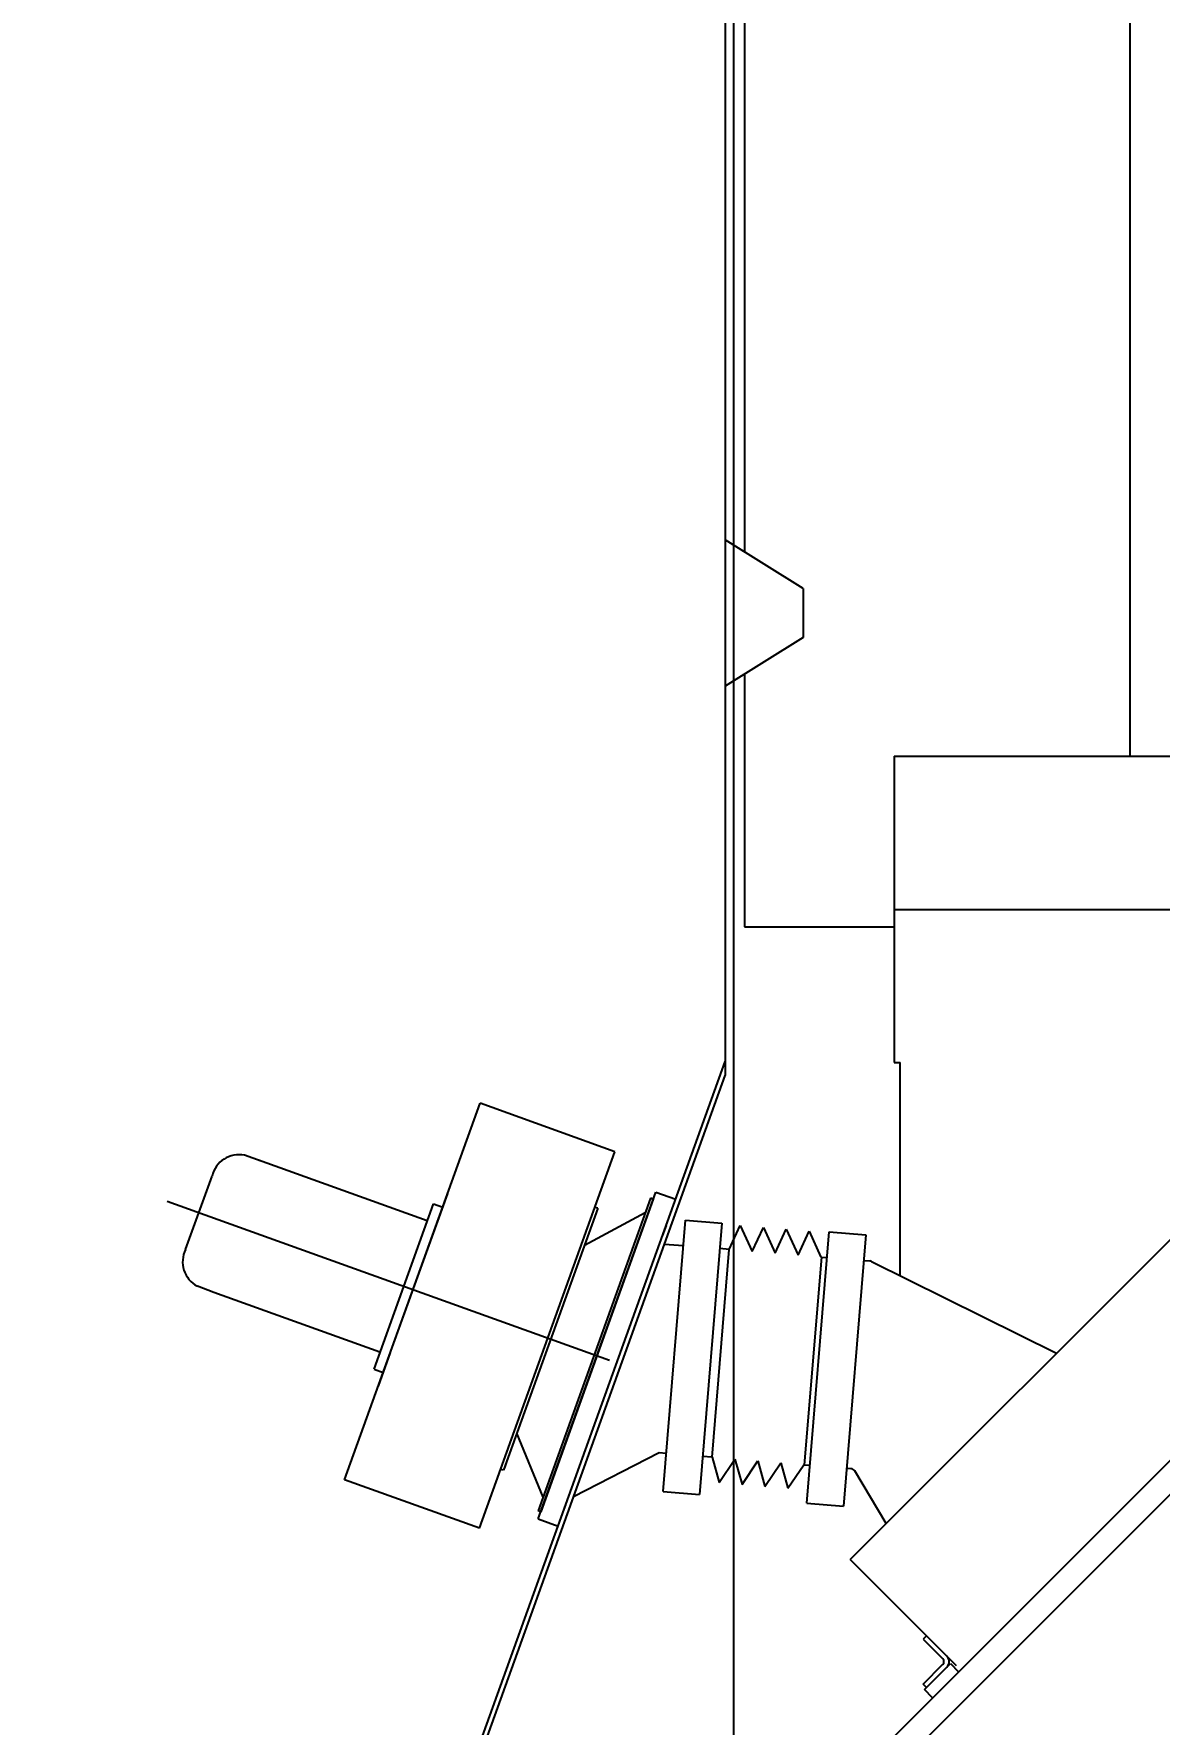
# Model space of a CAD drawing. Header units: millimetres. Extents: x 0 to 42000, y 0 to 29700.
# Drawn here: x 19177 to 20346, y 13036 to 14792 of the extents above; entities that cross this region are included whole.
import ezdxf

# ---------------------------------------------------------------- set-up
doc = ezdxf.new("R2010")
doc.units = ezdxf.units.MM
doc.header["$LTSCALE"] = 1000
doc.linetypes.add('G', pattern=[2, 1.25, -0.25, 0.25, -0.25])
for name, color, linetype in [('01', 7, 'Continuous'), ('05', 142, 'G'), ('08', 1, 'Continuous')]:
    doc.layers.add(name, color=color, linetype=linetype)
doc.styles.get("Standard").update_dxf_attribs({"font": 'isocp', "width": 0.707, "bigfont": 'intecad.shx'})
doc.dimstyles.new('INTE', dxfattribs={"dimscale": 100, "dimtxt": 3.5, "dimasz": 3, "dimexe": 3, "dimexo": 0, "dimgap": 1, "dimtad": 1, "dimdec": 0, "dimdsep": 46, "dimtxsty": 'Standard', "dimcen": 0, "dimclrd": 1, "dimclre": 1, "dimclrt": 3, "dimaunit": 1, "dimadec": 0, "dimazin": 0, "dimtfac": 1, "dimtdec": 0, "dimtmove": 0, "dimatfit": 0, "dimfxl": 1, "dimarcsym": 0})

# ---------------------------------------------------------------- blocks, each defined once
blk = doc.blocks.new('*D675')
at = {"layer": '08', "color": 1, "lineweight": -2}
for p, q in [((32404, 24603.7), (33320.5, 24603.7)), ((33020.5, 7640.5), (33020.5, 24303.7)), ((18876.1, 7340.5), (33320.5, 7340.5))]:
    blk.add_line(p, q, dxfattribs=at)
at = {"layer": '08', "color": 1}
for points in [[(32970.5, 24303.7), (33070.5, 24303.7), (33020.5, 24603.7)], [(32970.5, 7640.5), (33070.5, 7640.5), (33020.5, 7340.5)]]:
    blk.add_solid(points, dxfattribs=at)
at = {"layer": 'DEFPOINTS', "color": 0}
for p in [(32404, 24603.7), (33020.5, 24603.7), (18876.1, 7340.5)]:
    blk.add_point(p, dxfattribs=at)
at = {"layer": '08', "color": 3, "insert": (32745.5, 17193.2), "char_height": 350, "attachment_point": 5, "rotation": 90}
blk.add_mtext('17263', dxfattribs=at)
blk = doc.blocks.new('*D677')
at = {"layer": '08', "color": 1, "lineweight": -2}
for p, q in [((16398.8, 19983.5), (16398.8, 21558.3)), ((19904, 12102.8), (19904, 21558.3)), ((16698.8, 21258.3), (19604, 21258.3))]:
    blk.add_line(p, q, dxfattribs=at)
at = {"layer": '08', "color": 1}
for points in [[(16698.8, 21308.3), (16698.8, 21208.3), (16398.8, 21258.3)], [(19604, 21308.3), (19604, 21208.3), (19904, 21258.3)]]:
    blk.add_solid(points, dxfattribs=at)
at = {"layer": 'DEFPOINTS', "color": 0}
for p in [(19904, 21258.3), (16398.8, 19983.5), (19904, 12102.8)]:
    blk.add_point(p, dxfattribs=at)
at = {"layer": '08', "color": 3, "insert": (18151.4, 21533.3), "char_height": 350, "attachment_point": 5}
blk.add_mtext('3505', dxfattribs=at)

msp = doc.modelspace()

# ---------------------------------------------------------------- linework, layer by layer
for p, q in [((19895, 14266.2), (19895, 14114.2)), ((19976, 14215.7), (19895, 14266.2)), ((19976, 14215.7), (19976, 14164.7)), ((19976, 14164.7), (19895, 14114.2)), ((20070.5, 14041.5), (20070.5, 13723.3)), ((20070.5, 14041.5), (20800.5, 14041.5)), ((20070.5, 13882.3), (20695.5, 13882.3)), ((20076.5, 13502), (20076.5, 13723.3)), ((19830.3, 13277.9), (19853.5, 13559.7)), ((19853.5, 13559.7), (19891.4, 13556.6)), ((19891.4, 13556.6), (19868.1, 13274.8)), ((19979.8, 13265.6), (20003, 13547.4)), ((20003, 13547.4), (20040.9, 13544.3)), ((20040.9, 13544.3), (20017.6, 13262.5)), ((20103.9, 13128.1), (20100.4, 13124.5)), ((20100.4, 13124.5), (20120.9, 13104)), ((20100.4, 13077.8), (20120.9, 13098.4)), ((20101.8, 13072.2), (20128.7, 13099.1)), ((20128.7, 13099.1), (20137.1, 13090.6)), ((20103.9, 13074.3), (20100.4, 13077.8)), ((20110.3, 13063.7), (20101.8, 13072.2))]:
    msp.add_line(p, q)
at = {"color": 7, "linetype": 'Continuous'}
msp.add_line((19668.9, 13311.8), (19665.6, 13302.6), dxfattribs=at)
for centre, radius in [((20118.1, 13101.2), 4), ((20119.5, 13101.2), 8)]:
    msp.add_arc(centre, radius, 315, 45)
at = {"layer": '01'}
for p, q in [((19704.4, 12657.8), (24458.8, 17412.3)), ((20315, 15340.2), (20315, 14041.5)), ((19915, 15106.7), (19915, 14253.7)), ((19915, 14126.7), (19915, 13864.2)), ((19915, 13864.2), (20070.5, 13864.2)), ((20070.5, 13723.3), (20076.5, 13723.3)), ((19499.7, 13290.1), (19640.4, 13681.1)), ((19780.4, 13630.7), (19640.4, 13681.1)), ((19413.1, 13620.9), (19395.7, 13627.2)), ((19639.8, 13239.8), (19780.4, 13630.7)), ((19585.3, 13559), (19410.4, 13621.9)), ((19334.6, 13529.3), (19362, 13605.4)), ((19530.3, 13405), (19592, 13576.5)), ((19550.5, 13431.3), (19606.7, 13587.4)), ((19592, 13576.5), (19601.5, 13573.1)), ((19762.5, 13572), (19664.6, 13299.9)), ((19817.4, 13582.4), (19700.6, 13257.7)), ((19820.2, 13581.4), (19703.4, 13256.7)), ((19762.5, 13572), (19759.7, 13573)), ((19820.2, 13581.4), (19817.4, 13582.4)), ((19811.9, 13567.3), (19748.7, 13533.5)), ((19829.7, 13543), (19833.8, 13554.3)), ((19899, 13529.3), (19910.6, 13554.1)), ((19910.6, 13554.1), (19922.8, 13527.3)), ((19922.8, 13527.3), (19934.5, 13552.2)), ((19934.5, 13552.2), (19946.7, 13525.4)), ((19946.7, 13525.4), (19958.3, 13550.2)), ((19958.3, 13550.2), (19970.5, 13523.4)), ((19970.5, 13523.4), (19982.1, 13548.2)), ((19982.1, 13548.2), (19994.3, 13521.4)), ((19881.2, 13313.5), (19899, 13529.3)), ((20046.8, 13516.8), (20239, 13421.5)), ((19364, 13484.7), (19346.8, 13491)), ((19536.3, 13422.7), (19364, 13484.7)), ((19534.7, 13387.3), (19547.2, 13422.1)), ((19530.3, 13405), (19539.8, 13401.6)), ((19705.7, 13272), (19678.4, 13338.3)), ((19881.2, 13313.5), (19871.4, 13314.3)), ((19881.2, 13313.5), (19888.6, 13287.1)), ((19888.6, 13287.1), (19905, 13311.6)), ((19905, 13311.6), (19912.4, 13285.2)), ((19912.4, 13285.2), (19928.9, 13309.6)), ((19928.9, 13309.6), (19936.2, 13283.2)), ((19936.2, 13283.2), (19952.7, 13307.6)), ((19952.7, 13307.6), (19960.1, 13281.2)), ((19639.8, 13239.8), (19499.7, 13290.1)), ((19664.6, 13299.9), (19661.8, 13300.9)), ((19960.1, 13281.2), (19976.5, 13305.6)), ((20062.2, 13244.7), (20029.4, 13299.2)), ((19830.3, 13277.9), (19868.1, 13274.8)), ((19703.4, 13256.7), (19700.5, 13257.7)), ((19727.3, 13258.4), (19729.3, 13264.1)), ((19979.8, 13265.6), (20017.6, 13262.5))]:
    msp.add_line(p, q, dxfattribs=at)
at = {"layer": '01', "color": 7, "linetype": 'Continuous'}
for p, q in [((19758.1, 12676.2), (24462.3, 17380.3)), ((19895, 15387.4), (19895, 13709.9)), ((20070.5, 13774.5), (20070.5, 13723.3)), ((19479.2, 12569), (19895, 13724.6)), ((19484.2, 12569), (19895, 13709.9)), ((19700.8, 13249.4), (19822.9, 13588.9)), ((19822.9, 13588.9), (19843.5, 13581.5)), ((20378.3, 13560.8), (20024.7, 13207.2)), ((19831.9, 13534.8), (19851.3, 13533.2)), ((19899, 13529.3), (19889.2, 13530.1)), ((19994.9, 13521.4), (19977, 13305.6)), ((19994.3, 13521.4), (20000.8, 13520.9)), ((20038.7, 13517.8), (20045, 13517.3)), ((19826.3, 13318.1), (19737.5, 13272.5)), ((19833.5, 13317.5), (19826.3, 13318.1)), ((19977, 13305.6), (19983, 13305.1)), ((20020.9, 13302), (20025.6, 13301.6)), ((19700.8, 13249.4), (19721.3, 13242)), ((20135, 13096.9), (20024.7, 13207.2))]:
    msp.add_line(p, q, dxfattribs=at)
at = {"layer": '01'}
for centre, radius, start, end in [((19390, 13599), 28.7, 78.3811, 167.2897), ((19360.2, 13516.4), 28.7, 153.132, 242.0406), ((20044.6, 13512.3), 5, 63.6364, 85.2802), ((20025.1, 13296.6), 5, 31.0297, 85.2802)]:
    msp.add_arc(centre, radius, start, end, dxfattribs=at)
at = {"layer": '05'}
msp.add_line((19774.7, 13413.9), (19315.5, 13579.2), dxfattribs=at)

# ---------------------------------------------------------------- dimensions: what is measured, and where the dimension line sits
at = {"layer": '08'}
dim = msp.add_linear_dim(base=(33020.5, 24603.7), p1=(18876.1, 7340.5), p2=(32404, 24603.7), angle=90, dimstyle='INTE', dxfattribs=at)
dim.commit()
dim.dimension.update_dxf_attribs({"geometry": '*D675', "text_midpoint": (33020.5, 17193.2), "dimtype": 160})
dim = msp.add_linear_dim(base=(19904, 21258.3), p1=(16398.8, 19983.5), p2=(19904, 12102.8), dimstyle='INTE', dxfattribs=at)
dim.commit()
dim.dimension.update_dxf_attribs({"geometry": '*D677', "text_midpoint": (18151.4, 21258.3), "dimtype": 160})

doc.saveas('drawing.dxf')
